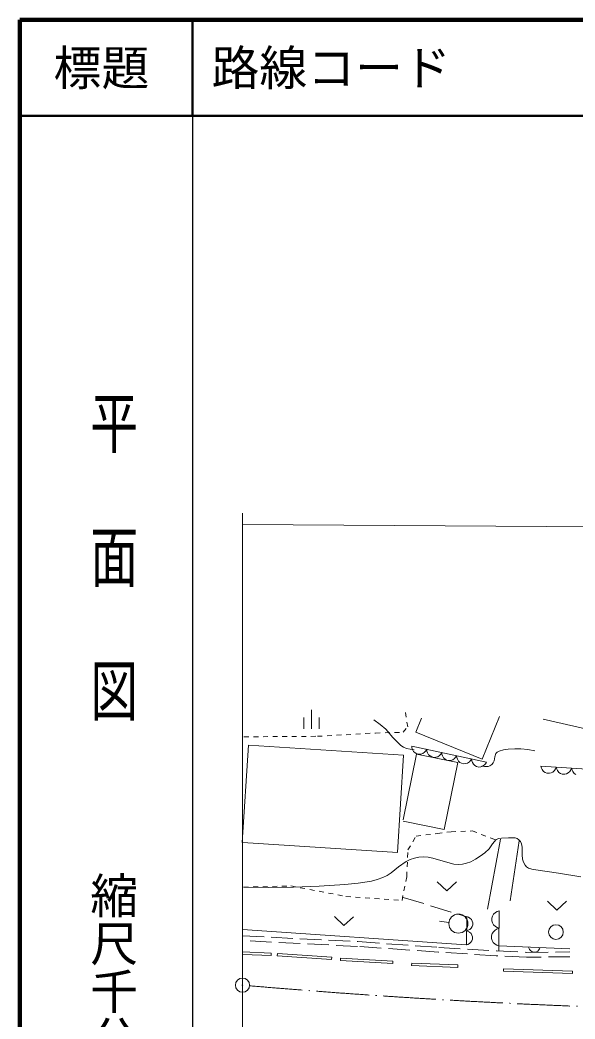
# Model space of a CAD drawing. Units: millimetres, scale not verified. Extents: x 40000 to 680000, y 20000 to 380000.
# Drawn here: x 40000 to 97964, y 275593 to 380000 of the extents above; entities that cross this region are included whole.
import ezdxf
from ezdxf.enums import TextEntityAlignment as Align

# ---------------------------------------------------------------- set-up
doc = ezdxf.new("R2010")
doc.units = ezdxf.units.MM
doc.header["$LTSCALE"] = 1000
for name, pattern in [('USER1', [1, 0.5, -0.5]), ('USER2', [3, 2.25, -0.75]), ('USER4', [7.000001, 5.508197, -0.688525, 0.114754, -0.688525])]:
    doc.linetypes.add(name, pattern=pattern)
for name, color, linetype, lineweight in [('M-TTL', 2, 'Continuous', 140), ('M-TTL-BAND', 7, 'Continuous', 25), ('M-TTL-LINE', 7, 'Continuous', 50), ('S-BGD', 1, 'Continuous', 13), ('S-BGD-HTXT', 6, 'Continuous', 13), ('S-BMK', 3, 'USER4', 13)]:
    doc.layers.add(name, color=color, linetype=linetype, lineweight=lineweight)
doc.layers.add('M-TTL-TXT', color=7, linetype='Continuous')
doc.styles.add('@ＭＳ ゴシック', font='')
doc.styles.add('ＭＳ ゴシック', font='')
doc.styles.get('@ＭＳ ゴシック').set_extended_font_data('@MS Gothic')
doc.styles.get('ＭＳ ゴシック').set_extended_font_data('MS Gothic')

msp = doc.modelspace()

# ---------------------------------------------------------------- linework, layer by layer
at = {"layer": 'M-TTL'}
for p, q in [((40000, 380000), (40000, 20000)), ((680000, 380000), (40000, 380000))]:
    msp.add_line(p, q, dxfattribs=at)
at = {"layer": 'M-TTL-BAND'}
msp.add_line((58000, 370000), (58000, 20000), dxfattribs=at)
at = {"layer": 'M-TTL-LINE'}
for p, q in [((58000, 380000), (58000, 370000)), ((40000, 370000), (680000, 370000))]:
    msp.add_line(p, q, dxfattribs=at)
at = {"layer": 'S-BGD'}
for p, q in [((69644, 307118), (69637, 305919)), ((70449, 307909), (70437, 305909)), ((71244, 307109), (71237, 305909)), ((81929, 307049), (81331, 305579)), ((88264, 302758), (90082, 307223)), ((76970, 306852), (77601, 306387)), ((77601, 306387), (78196, 305875)), ((94656, 306916), (103260, 304981)), ((78196, 305875), (78951, 305016)), ((78951, 305016), (79761, 304187)), ((81331, 305579), (88264, 302758)), ((63854, 304200), (63203, 294041)), ((80067, 303161), (63854, 304200)), ((79761, 304187), (80053, 304004)), ((80053, 304004), (80371, 303876)), ((80371, 303876), (80748, 303781)), ((80916, 304117), (88722, 302444)), ((80916, 304117), (80936, 303925)), ((80936, 303925), (80998, 303753)), ((90998, 303783), (91679, 303835)), ((91679, 303835), (92323, 303825)), ((92323, 303825), (93041, 303750)), ((79416, 293006), (80067, 303161)), ((81423, 303273), (80023, 296396)), ((80748, 303781), (81149, 303711)), ((80998, 303753), (81113, 303548)), ((81113, 303548), (81265, 303418)), ((81265, 303418), (81435, 303320)), ((85721, 302398), (81423, 303273)), ((81435, 303320), (81677, 303268)), ((81677, 303268), (81873, 303287)), ((81873, 303287), (82065, 303344)), ((82065, 303344), (82254, 303483)), ((82254, 303483), (82377, 303616)), ((82377, 303616), (82478, 303783)), ((82478, 303783), (82498, 303590)), ((82498, 303590), (82559, 303418)), ((82559, 303418), (82674, 303214)), ((82674, 303214), (82826, 303083)), ((82826, 303083), (82997, 302985)), ((82997, 302985), (83239, 302934)), ((83239, 302934), (83435, 302953)), ((83435, 302953), (83626, 303010)), ((83626, 303010), (83816, 303149)), ((83816, 303149), (83938, 303282)), ((83938, 303282), (84039, 303448)), ((84039, 303448), (84059, 303256)), ((84059, 303256), (84120, 303083)), ((84120, 303083), (84235, 302879)), ((84235, 302879), (84387, 302749)), ((85188, 302675), (85377, 302814)), ((85377, 302814), (85499, 302947)), ((85499, 302947), (85600, 303113)), ((85600, 303113), (85620, 302921)), ((85620, 302921), (85681, 302749)), ((89514, 302575), (89579, 302978)), ((89579, 302978), (89694, 303328)), ((89694, 303328), (89844, 303474)), ((89844, 303474), (90045, 303583)), ((90045, 303583), (90513, 303712)), ((90513, 303712), (90998, 303783)), ((93041, 303750), (93775, 303635)), ((84299, 295414), (85721, 302398)), ((84387, 302749), (84558, 302651)), ((84558, 302651), (84800, 302599)), ((84800, 302599), (84996, 302618)), ((84996, 302618), (85188, 302675)), ((85681, 302749), (85797, 302544)), ((85797, 302544), (85948, 302414)), ((85948, 302414), (86119, 302316)), ((86119, 302316), (86361, 302264)), ((86361, 302264), (86557, 302283)), ((86557, 302283), (86749, 302340)), ((86749, 302340), (86938, 302479)), ((86938, 302479), (87060, 302612)), ((87060, 302612), (87161, 302779)), ((87161, 302779), (87181, 302586)), ((87181, 302586), (87242, 302414)), ((87242, 302414), (87358, 302210)), ((87358, 302210), (87509, 302079)), ((87509, 302079), (87680, 301981)), ((87680, 301981), (87922, 301930)), ((87922, 301930), (88118, 301949)), ((88118, 301949), (88310, 302006)), ((88157, 302029), (88524, 301980)), ((88310, 302006), (88499, 302145)), ((88499, 302145), (88622, 302278)), ((88524, 301980), (88883, 301993)), ((88622, 302278), (88722, 302444)), ((88883, 301993), (89084, 302060)), ((89084, 302060), (89271, 302190)), ((89271, 302190), (89415, 302361)), ((89415, 302361), (89514, 302575)), ((94403, 302008), (104020, 301394)), ((94403, 302008), (94451, 301819)), ((94451, 301819), (94537, 301657)), ((95930, 301725), (96005, 301905)), ((96005, 301905), (96054, 301717)), ((97533, 301623), (97608, 301803)), ((97608, 301803), (97657, 301615)), ((94537, 301657), (94682, 301471)), ((94682, 301471), (94852, 301363)), ((94852, 301363), (95037, 301291)), ((95037, 301291), (95285, 301275)), ((95285, 301275), (95477, 301323)), ((95477, 301323), (95660, 301408)), ((95660, 301408), (95827, 301575)), ((95827, 301575), (95930, 301725)), ((96054, 301717), (96140, 301555)), ((96140, 301555), (96285, 301368)), ((96285, 301368), (96455, 301261)), ((96455, 301261), (96640, 301189)), ((96640, 301189), (96888, 301173)), ((96888, 301173), (97080, 301221)), ((97080, 301221), (97263, 301306)), ((97263, 301306), (97430, 301473)), ((97430, 301473), (97533, 301623)), ((97657, 301615), (97743, 301453)), ((97743, 301453), (97888, 301266)), ((97888, 301266), (98058, 301159)), ((80022, 296285), (84299, 295414)), ((89745, 294356), (89995, 294453)), ((89995, 294453), (90294, 294500)), ((90294, 294500), (91020, 294544)), ((91020, 294544), (91710, 294527)), ((91710, 294527), (91916, 294458)), ((91916, 294458), (92101, 294330)), ((63259, 294041), (79416, 293006)), ((90181, 294406), (88823, 287072)), ((89000, 293370), (89358, 293898)), ((89358, 293898), (89745, 294356)), ((92133, 294226), (91186, 287934)), ((92101, 294330), (92255, 294136)), ((92255, 294136), (92364, 293896)), ((92364, 293896), (92432, 293564)), ((92432, 293564), (92440, 293217)), ((80751, 292262), (81205, 292416)), ((81205, 292416), (81662, 292509)), ((81662, 292509), (82125, 292541)), ((82125, 292541), (82620, 292508)), ((82620, 292508), (83104, 292416)), ((83104, 292416), (84194, 292075)), ((87587, 292291), (88063, 292605)), ((88063, 292605), (88549, 292963)), ((88549, 292963), (89000, 293370)), ((92440, 293217), (92436, 292751)), ((92436, 292751), (92493, 292296)), ((78773, 290874), (79524, 291484)), ((79524, 291484), (80323, 292053)), ((80323, 292053), (80751, 292262)), ((84194, 292075), (85320, 291786)), ((85320, 291786), (85758, 291752)), ((85758, 291752), (86205, 291778)), ((86205, 291778), (86646, 291873)), ((86646, 291873), (87081, 292029)), ((87081, 292029), (87587, 292291)), ((92493, 292296), (92592, 291981)), ((92592, 291981), (92750, 291689)), ((92750, 291689), (92913, 291507)), ((92913, 291507), (93115, 291373)), ((93115, 291373), (93472, 291249)), ((77318, 290161), (77891, 290367)), ((77891, 290367), (78343, 290592)), ((78343, 290592), (78773, 290874)), ((93472, 291249), (93860, 291180)), ((93860, 291180), (96226, 290836)), ((96226, 290836), (98573, 290435)), ((63358, 289364), (65953, 289335)), ((65953, 289335), (68551, 289367)), ((68551, 289367), (71238, 289477)), ((71238, 289477), (73911, 289648)), ((73911, 289648), (75308, 289798)), ((75308, 289798), (76721, 290012)), ((76721, 290012), (77318, 290161)), ((83581, 289943), (84575, 288992)), ((84575, 288992), (85581, 289931)), ((95078, 287923), (96072, 286972)), ((96072, 286972), (97078, 287911)), ((72830, 286301), (73824, 285350)), ((73824, 285350), (74830, 286289)), ((86616, 283339), (86684, 286299)), ((86853, 286236), (86684, 286299)), ((86995, 286148), (86853, 286236)), ((87155, 286000), (86995, 286148)), ((89269, 286137), (89267, 285853)), ((89339, 286353), (89269, 286137)), ((89451, 286554), (89339, 286353)), ((89654, 286732), (89451, 286554)), ((89833, 286841), (89654, 286732)), ((90045, 286908), (89833, 286841)), ((90045, 286908), (90023, 283237)), ((84790, 285697), (83799, 285836)), ((86968, 284956), (87134, 285097)), ((87134, 285097), (87227, 285257)), ((87240, 285835), (87155, 286000)), ((87227, 285257), (87286, 285430)), ((87291, 285659), (87240, 285835)), ((87286, 285430), (87291, 285659)), ((89267, 285853), (89335, 285637)), ((89335, 285637), (89444, 285434)), ((89444, 285434), (89645, 285254)), ((89645, 285254), (89823, 285147)), ((90034, 285072), (89822, 285005)), ((89823, 285147), (90034, 285072)), ((63239, 284935), (86610, 283339)), ((86650, 284819), (86822, 284871)), ((86819, 284756), (86650, 284819)), ((86961, 284667), (86819, 284756)), ((86822, 284871), (86968, 284956)), ((87121, 284519), (86961, 284667)), ((87206, 284354), (87121, 284519)), ((87257, 284179), (87206, 284354)), ((87252, 283950), (87257, 284179)), ((89258, 284301), (89256, 284017)), ((89256, 284017), (89324, 283801)), ((89328, 284517), (89258, 284301)), ((89440, 284718), (89328, 284517)), ((89643, 284896), (89440, 284718)), ((89822, 285005), (89643, 284896)), ((86616, 283339), (86787, 283390)), ((86787, 283390), (86934, 283476)), ((86934, 283476), (87100, 283616)), ((87100, 283616), (87193, 283777)), ((87193, 283777), (87252, 283950)), ((89324, 283801), (89433, 283598)), ((89433, 283598), (89634, 283418)), ((89634, 283418), (89812, 283311)), ((89812, 283311), (90023, 283237)), ((90023, 283237), (90009, 282698)), ((90023, 283237), (97417, 282930)), ((93160, 282968), (93121, 283108)), ((93227, 282848), (93160, 282968)), ((94320, 283058), (94266, 282922)), ((66231, 282224), (63258, 282353)), ((63269, 282603), (66241, 282473)), ((66241, 282473), (66231, 282224)), ((66878, 282432), (66862, 282183)), ((72546, 281814), (66862, 282183)), ((66878, 282432), (72562, 282063)), ((72546, 281814), (72562, 282063)), ((73488, 281946), (73474, 281697)), ((73488, 281946), (78949, 281653)), ((93338, 282712), (93227, 282848)), ((93467, 282634), (93338, 282712)), ((93606, 282586), (93467, 282634)), ((93792, 282579), (93606, 282586)), ((93935, 282615), (93792, 282579)), ((94070, 282681), (93935, 282615)), ((94189, 282808), (94070, 282681)), ((94266, 282922), (94189, 282808)), ((78936, 281404), (73474, 281697)), ((78949, 281653), (78936, 281404)), ((80913, 281418), (80904, 281169)), ((85734, 280991), (80904, 281169)), ((80913, 281418), (85743, 281241)), ((85743, 281241), (85734, 280991)), ((90497, 280840), (90489, 280590)), ((97697, 280361), (90489, 280590)), ((90497, 280840), (97705, 280611)), ((97705, 280611), (97697, 280361))]:
    msp.add_line(p, q, dxfattribs=at)
at = {"layer": 'S-BGD', "linetype": 'USER1'}
for p, q in [((80488, 306136), (80211, 307962)), ((80005, 305563), (80488, 306136)), ((63392, 305087), (71073, 305137)), ((71073, 305137), (77124, 305484)), ((77124, 305484), (80005, 305563)), ((80507, 293271), (81379, 294705)), ((81379, 294705), (83589, 294980)), ((83589, 294980), (85030, 295163)), ((85030, 295163), (87239, 295246)), ((87239, 295246), (89825, 294270)), ((80394, 290487), (80507, 293271)), ((79899, 287994), (80394, 290487)), ((63358, 289364), (68291, 289504)), ((68291, 289504), (74045, 288413)), ((74045, 288413), (79899, 287994))]:
    msp.add_line(p, q, dxfattribs=at)
at = {"layer": 'S-BGD', "linetype": 'USER2'}
for p, q in [((80007, 288305), (86663, 286277)), ((63239, 284291), (75288, 283677)), ((75257, 283178), (63239, 283790)), ((83707, 282586), (75257, 283178)), ((75288, 283677), (83740, 283084)), ((83740, 283084), (89750, 282710)), ((89723, 282211), (83707, 282586)), ((92900, 282057), (89723, 282211)), ((89750, 282710), (92910, 282557)), ((97431, 282097), (92900, 282057)), ((92910, 282557), (97426, 282597))]:
    msp.add_line(p, q, dxfattribs=at)
at = {"layer": 'S-BGD'}
for centre, radius in [((85780, 285559), 995), ((95969, 284686), 767), ((63236, 279129), 22.5)]:
    msp.add_circle(centre, radius, dxfattribs=at)
at = {"layer": 'S-BGD-HTXT'}
for p, q in [((63224, 244931), (63255, 328455)), ((63255, 327263), (247285, 326151))]:
    msp.add_line(p, q, dxfattribs=at)
at = {"layer": 'S-BMK', "linetype": 'Continuous'}
msp.add_circle((63236, 279129), 746, dxfattribs=at)
at = {"layer": 'S-BMK'}
msp.add_arc((127720, 1021665), 745330, 265.09438, 270.94955, dxfattribs=at)

# ---------------------------------------------------------------- texts
at = {"layer": 'M-TTL-BAND', "style": '@ＭＳ ゴシック', "width": 1.4}
msp.add_text('平  面  図', height=3666, rotation=270, dxfattribs=at).set_placement((49777, 306475), align=Align.MIDDLE_RIGHT)
at = {"layer": 'M-TTL-BAND', "style": '@ＭＳ ゴシック'}
msp.add_text('縮尺千分の一', height=3666, rotation=270, dxfattribs=at).set_placement((49777, 261030), align=Align.MIDDLE_RIGHT)
at = {"layer": 'M-TTL-TXT', "style": 'ＭＳ ゴシック'}
msp.add_text('標題', height=3666, dxfattribs=at).set_placement((48500, 375000), align=Align.MIDDLE_CENTER)
msp.add_text('路線コード', height=3666, dxfattribs=at).set_placement((60000, 375000), align=Align.MIDDLE_LEFT)

doc.saveas('drawing.dxf')
